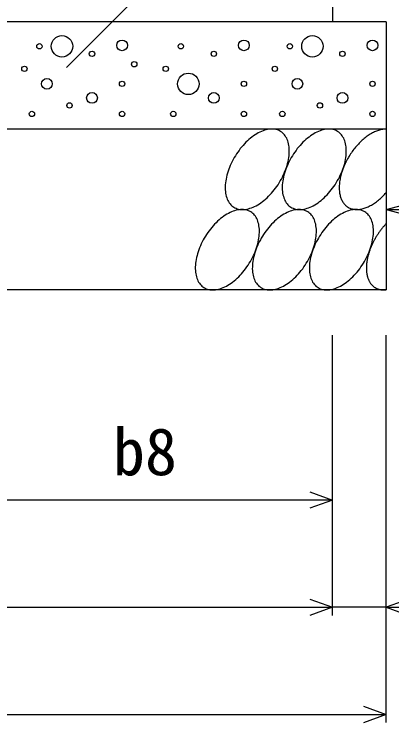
# Model space of a CAD drawing. Units: millimetres, scale not verified. Extents: x -25200 to 25200, y -8910 to 8910.
# Drawn here: x -20607 to -20254, y 140 to 801 of the extents above; entities that cross this region are included whole.
import ezdxf
from ezdxf.enums import TextEntityAlignment as Align

# ---------------------------------------------------------------- set-up
doc = ezdxf.new("R2010")
doc.units = ezdxf.units.MM
doc.header["$LTSCALE"] = 30
for name, color, linetype, lineweight in [('0-0_DIM', 7, 'Continuous', 25), ('0-2_HATCH', 6, 'Continuous', 25), ('0-5_OUTLINE', 3, 'Continuous', 25)]:
    doc.layers.add(name, color=color, linetype=linetype, lineweight=lineweight)
doc.styles.add('ＭＳ ゴシック', font='')
doc.styles.get('ＭＳ ゴシック').set_extended_font_data('MS Gothic')

msp = doc.modelspace()

# ---------------------------------------------------------------- linework, layer by layer
at = {"layer": '0-0_DIM'}
for p, q in [((-20194.85, 1114.21), (-20557.83, 751.24)), ((-20259.68, 618.73), (-20230.7, 626.49)), ((-20259.68, 618.73), (-19826.36, 618.73)), ((-20259.68, 618.73), (-20230.7, 610.96)), ((-20309.68, 240.3), (-20309.68, 501.67)), ((-20259.68, 140.3), (-20259.68, 501.67)), ((-20309.68, 347.8), (-20659.68, 347.8)), ((-21194.68, 247.8), (-20309.68, 247.8)), ((-20259.68, 247.8), (-20309.68, 247.8)), ((-20259.68, 247.8), (-20117.88, 247.8)), ((-21244.68, 147.8), (-20259.68, 147.8))]:
    msp.add_line(p, q, dxfattribs=at)
for points in [[(-20330.82, 355.49), (-20309.68, 347.8), (-20330.82, 340.1)], [(-20330.82, 255.49), (-20309.68, 247.8), (-20330.82, 240.1)], [(-20238.53, 255.49), (-20259.68, 247.8), (-20238.53, 240.1)], [(-20280.82, 155.49), (-20259.68, 147.8), (-20280.82, 140.1)]]:
    msp.add_lwpolyline(points, dxfattribs=at)
at = {"layer": '0-2_HATCH'}
for points in [[(-20358.18, 691.51), (-20359.18, 692.09), (-20360.28, 692.58), (-20361.38, 692.99), (-20362.58, 693.3), (-20363.78, 693.53), (-20364.98, 693.66), (-20366.28, 693.71), (-20367.58, 693.66), (-20368.98, 693.53), (-20370.38, 693.3), (-20371.78, 692.99), (-20373.18, 692.58), (-20374.58, 692.09), (-20376.08, 691.52), (-20377.48, 690.85), (-20378.98, 690.11), (-20380.48, 689.28), (-20381.88, 688.37), (-20383.38, 687.39), (-20384.88, 686.33), (-20386.28, 685.2), (-20387.68, 683.99), (-20389.08, 682.72), (-20390.48, 681.39), (-20391.88, 680), (-20393.18, 678.55), (-20394.48, 677.04), (-20395.78, 675.49), (-20396.98, 673.89), (-20398.18, 672.24), (-20399.28, 670.56), (-20400.38, 668.84), (-20401.48, 667.09), (-20402.48, 665.32), (-20403.38, 663.52), (-20404.28, 661.71), (-20405.08, 659.88), (-20405.88, 658.05), (-20406.58, 656.21)], [(-20350.78, 680), (-20351.08, 681.39), (-20351.48, 682.72), (-20351.98, 683.99), (-20352.48, 685.19), (-20353.18, 686.33), (-20353.78, 687.39), (-20354.58, 688.37), (-20355.38, 689.28), (-20356.28, 690.11), (-20357.18, 690.85), (-20358.18, 691.51)], [(-20304.98, 691.51), (-20305.98, 692.09), (-20307.08, 692.58), (-20308.18, 692.99), (-20309.38, 693.3), (-20310.58, 693.53), (-20311.78, 693.66), (-20313.08, 693.71), (-20314.38, 693.66), (-20315.78, 693.53), (-20317.18, 693.3), (-20318.58, 692.99), (-20319.98, 692.58), (-20321.38, 692.09), (-20322.88, 691.52), (-20324.28, 690.85), (-20325.78, 690.11), (-20327.28, 689.28), (-20328.68, 688.37), (-20330.18, 687.39), (-20331.68, 686.33), (-20333.08, 685.2), (-20334.48, 683.99), (-20335.88, 682.72), (-20337.28, 681.39), (-20338.68, 680), (-20339.98, 678.55), (-20341.28, 677.04), (-20342.58, 675.49), (-20343.78, 673.89), (-20344.98, 672.24), (-20346.08, 670.56), (-20347.18, 668.84), (-20348.28, 667.09), (-20349.28, 665.32), (-20350.18, 663.52), (-20351.08, 661.71), (-20351.88, 659.88), (-20352.68, 658.05), (-20353.38, 656.21)], [(-20297.48, 680), (-20297.88, 681.39), (-20298.28, 682.72), (-20298.78, 683.99), (-20299.28, 685.19), (-20299.98, 686.33), (-20300.58, 687.39), (-20301.38, 688.37), (-20302.18, 689.28), (-20303.08, 690.11), (-20303.98, 690.85), (-20304.98, 691.51)], [(-20259.68, 693.71), (-20260.58, 693.7), (-20261.38, 693.65), (-20262.28, 693.56), (-20263.18, 693.44), (-20264.08, 693.27), (-20264.98, 693.07), (-20265.88, 692.83), (-20266.88, 692.55), (-20267.78, 692.24), (-20268.78, 691.89), (-20269.68, 691.5), (-20270.68, 691.07), (-20271.58, 690.61), (-20272.58, 690.12), (-20273.48, 689.59), (-20274.48, 689.02), (-20275.48, 688.42), (-20276.38, 687.79), (-20277.38, 687.13), (-20278.28, 686.43), (-20279.28, 685.7), (-20280.18, 684.94), (-20281.08, 684.16), (-20281.98, 683.34), (-20282.98, 682.5), (-20283.88, 681.62), (-20284.78, 680.73), (-20285.58, 679.81), (-20286.48, 678.86), (-20287.38, 677.89), (-20288.18, 676.9), (-20288.98, 675.88), (-20289.88, 674.85), (-20290.68, 673.8), (-20291.38, 672.72), (-20292.18, 671.64), (-20292.88, 670.53), (-20293.68, 669.41), (-20294.38, 668.28)], [(-20383.88, 620.9), (-20382.38, 621.56), (-20380.88, 622.31), (-20379.48, 623.13), (-20377.98, 624.04), (-20376.48, 625.03), (-20375.08, 626.09), (-20373.68, 627.22), (-20372.18, 628.42), (-20370.78, 629.69), (-20369.38, 631.02), (-20368.08, 632.42), (-20366.68, 633.87), (-20365.38, 635.37), (-20364.18, 636.93), (-20362.88, 638.53), (-20361.78, 640.17), (-20360.58, 641.85), (-20359.48, 643.57), (-20358.48, 645.32), (-20357.48, 647.09), (-20356.48, 648.89), (-20355.68, 650.7), (-20354.78, 652.53), (-20354.08, 654.37), (-20353.38, 656.21), (-20352.68, 658.05), (-20352.18, 659.88), (-20351.68, 661.71), (-20351.18, 663.52), (-20350.88, 665.32), (-20350.58, 667.09), (-20350.28, 668.84), (-20350.18, 670.56), (-20350.08, 672.24), (-20350.08, 673.88), (-20350.08, 675.48), (-20350.28, 677.04), (-20350.48, 678.54), (-20350.78, 680)], [(-20330.68, 620.9), (-20329.18, 621.56), (-20327.68, 622.31), (-20326.28, 623.13), (-20324.78, 624.04), (-20323.28, 625.03), (-20321.88, 626.09), (-20320.38, 627.22), (-20318.98, 628.42), (-20317.58, 629.69), (-20316.18, 631.02), (-20314.88, 632.42), (-20313.48, 633.87), (-20312.18, 635.37), (-20310.98, 636.93), (-20309.68, 638.53), (-20308.58, 640.17), (-20307.38, 641.85), (-20306.28, 643.57), (-20305.28, 645.32), (-20304.28, 647.09), (-20303.28, 648.89), (-20302.48, 650.7), (-20301.58, 652.53), (-20300.88, 654.37), (-20300.18, 656.21), (-20299.48, 658.05), (-20298.98, 659.88), (-20298.38, 661.71), (-20297.98, 663.52), (-20297.58, 665.32), (-20297.28, 667.09), (-20297.08, 668.84), (-20296.98, 670.56), (-20296.88, 672.24), (-20296.88, 673.88), (-20296.88, 675.48), (-20297.08, 677.04), (-20297.28, 678.54), (-20297.48, 680)], [(-20294.38, 668.28), (-20294.98, 667.14), (-20295.68, 665.98), (-20296.28, 664.81), (-20296.88, 663.64), (-20297.48, 662.46), (-20298.08, 661.27), (-20298.58, 660.07), (-20299.08, 658.88), (-20299.58, 657.68), (-20300.08, 656.47), (-20300.48, 655.27), (-20300.88, 654.07), (-20301.28, 652.87), (-20301.58, 651.67), (-20301.88, 650.48), (-20302.18, 649.3), (-20302.48, 648.12), (-20302.68, 646.95), (-20302.88, 645.79), (-20303.08, 644.64), (-20303.18, 643.5), (-20303.28, 642.37), (-20303.38, 641.26), (-20303.38, 640.17), (-20303.48, 639.09), (-20303.38, 638.03), (-20303.38, 636.99), (-20303.28, 635.96), (-20303.18, 634.96), (-20303.08, 633.98), (-20302.88, 633.02), (-20302.68, 632.09), (-20302.48, 631.18), (-20302.18, 630.3), (-20301.88, 629.44), (-20301.58, 628.61), (-20301.28, 627.81), (-20300.88, 627.04), (-20300.48, 626.3)], [(-20406.58, 656.21), (-20407.18, 654.37), (-20407.78, 652.53), (-20408.28, 650.71), (-20408.68, 648.89), (-20409.08, 647.1), (-20409.38, 645.32), (-20409.58, 643.58), (-20409.78, 641.86), (-20409.88, 640.18), (-20409.88, 638.53), (-20409.78, 636.93), (-20409.68, 635.37), (-20409.48, 633.87), (-20409.18, 632.42), (-20408.88, 631.02), (-20408.38, 629.69), (-20407.98, 628.42), (-20407.38, 627.22), (-20406.78, 626.09), (-20406.08, 625.03), (-20405.38, 624.04), (-20404.58, 623.14), (-20403.68, 622.31), (-20402.78, 621.56), (-20401.78, 620.9), (-20400.78, 620.32), (-20399.68, 619.83), (-20398.58, 619.43), (-20397.38, 619.11), (-20396.18, 618.89), (-20394.88, 618.75), (-20393.58, 618.71), (-20392.28, 618.75), (-20390.98, 618.89), (-20389.58, 619.11), (-20388.18, 619.43), (-20386.78, 619.83), (-20385.28, 620.32), (-20383.88, 620.9)], [(-20353.38, 656.21), (-20353.98, 654.37), (-20354.58, 652.53), (-20355.08, 650.71), (-20355.48, 648.89), (-20355.88, 647.1), (-20356.18, 645.32), (-20356.38, 643.58), (-20356.58, 641.86), (-20356.68, 640.18), (-20356.68, 638.53), (-20356.58, 636.93), (-20356.48, 635.37), (-20356.28, 633.87), (-20355.98, 632.42), (-20355.58, 631.02), (-20355.18, 629.69), (-20354.68, 628.42), (-20354.18, 627.22), (-20353.58, 626.09), (-20352.88, 625.03), (-20352.18, 624.04), (-20351.28, 623.14), (-20350.48, 622.31), (-20349.58, 621.56), (-20348.58, 620.9), (-20347.58, 620.32), (-20346.48, 619.83), (-20345.28, 619.43), (-20344.18, 619.11), (-20342.98, 618.89), (-20341.68, 618.75), (-20340.38, 618.71), (-20339.08, 618.75), (-20337.68, 618.89), (-20336.38, 619.11), (-20334.98, 619.43), (-20333.48, 619.83), (-20332.08, 620.32), (-20330.68, 620.9)], [(-20269.68, 625.32), (-20268.78, 626.02), (-20267.78, 626.75), (-20266.88, 627.51), (-20265.88, 628.3), (-20264.98, 629.12), (-20264.08, 629.96), (-20263.18, 630.83), (-20262.28, 631.73), (-20261.38, 632.66), (-20260.58, 633.6), (-20259.68, 634.57)], [(-20300.48, 626.3), (-20300.08, 625.59), (-20299.58, 624.91), (-20299.08, 624.27), (-20298.58, 623.65), (-20298.08, 623.07), (-20297.48, 622.53), (-20296.88, 622.02), (-20296.28, 621.54), (-20295.68, 621.1), (-20294.98, 620.69), (-20294.38, 620.33), (-20293.68, 620), (-20292.88, 619.7), (-20292.18, 619.44), (-20291.38, 619.23), (-20290.68, 619.05), (-20289.88, 618.9), (-20288.98, 618.8), (-20288.18, 618.73), (-20287.38, 618.71), (-20286.48, 618.72), (-20285.58, 618.77), (-20284.78, 618.86), (-20283.88, 618.99), (-20282.98, 619.15), (-20281.98, 619.35), (-20281.08, 619.6), (-20280.18, 619.88), (-20279.28, 620.19), (-20278.28, 620.55), (-20277.38, 620.94), (-20276.38, 621.36), (-20275.48, 621.83), (-20274.48, 622.32), (-20273.48, 622.86), (-20272.58, 623.42), (-20271.58, 624.02), (-20270.68, 624.66), (-20269.68, 625.32)], [(-20385.98, 616.52), (-20387.08, 617.1), (-20388.18, 617.59), (-20389.28, 618), (-20390.48, 618.31), (-20391.68, 618.54), (-20392.88, 618.67), (-20394.18, 618.72), (-20395.48, 618.67), (-20396.88, 618.54), (-20398.28, 618.31), (-20399.68, 618), (-20401.08, 617.59), (-20402.48, 617.1), (-20403.98, 616.53), (-20405.38, 615.86), (-20406.88, 615.12), (-20408.38, 614.29), (-20409.78, 613.38), (-20411.28, 612.4), (-20412.68, 611.34), (-20414.18, 610.21), (-20415.58, 609), (-20416.98, 607.73), (-20418.38, 606.4), (-20419.78, 605.01), (-20421.08, 603.56), (-20422.38, 602.05), (-20423.68, 600.5), (-20424.88, 598.9), (-20426.08, 597.25), (-20427.18, 595.57), (-20428.28, 593.85), (-20429.38, 592.1), (-20430.38, 590.33), (-20431.28, 588.53), (-20432.18, 586.72), (-20432.98, 584.89), (-20433.78, 583.06), (-20434.48, 581.22)], [(-20378.58, 605), (-20378.98, 606.4), (-20379.38, 607.73), (-20379.88, 609), (-20380.38, 610.2), (-20381.08, 611.34), (-20381.68, 612.4), (-20382.48, 613.38), (-20383.28, 614.29), (-20384.18, 615.12), (-20385.08, 615.86), (-20385.98, 616.52)], [(-20332.78, 616.52), (-20333.88, 617.1), (-20334.98, 617.59), (-20336.08, 618), (-20337.18, 618.31), (-20338.48, 618.54), (-20339.68, 618.67), (-20340.98, 618.72), (-20342.28, 618.67), (-20343.68, 618.54), (-20345.08, 618.31), (-20346.48, 618), (-20347.88, 617.59), (-20349.28, 617.1), (-20350.78, 616.53), (-20352.18, 615.86), (-20353.68, 615.12), (-20355.18, 614.29), (-20356.58, 613.38), (-20358.08, 612.4), (-20359.48, 611.34), (-20360.98, 610.21), (-20362.38, 609), (-20363.78, 607.73), (-20365.18, 606.4), (-20366.58, 605.01), (-20367.88, 603.56), (-20369.18, 602.05), (-20370.48, 600.5), (-20371.68, 598.9), (-20372.88, 597.25), (-20373.98, 595.57), (-20375.08, 593.85), (-20376.18, 592.1), (-20377.08, 590.33), (-20378.08, 588.53), (-20378.98, 586.72), (-20379.78, 584.89), (-20380.58, 583.06), (-20381.28, 581.22)], [(-20325.38, 605), (-20325.78, 606.4), (-20326.18, 607.73), (-20326.68, 609), (-20327.18, 610.2), (-20327.78, 611.34), (-20328.48, 612.4), (-20329.28, 613.38), (-20330.08, 614.29), (-20330.88, 615.12), (-20331.88, 615.86), (-20332.78, 616.52)], [(-20279.58, 616.52), (-20280.68, 617.1), (-20281.68, 617.59), (-20282.88, 618), (-20283.98, 618.31), (-20285.28, 618.54), (-20286.48, 618.67), (-20287.78, 618.72), (-20289.08, 618.67), (-20290.48, 618.54), (-20291.78, 618.31), (-20293.18, 618), (-20294.68, 617.59), (-20296.08, 617.1), (-20297.58, 616.53), (-20298.98, 615.86), (-20300.48, 615.12), (-20301.88, 614.29), (-20303.38, 613.38), (-20304.88, 612.4), (-20306.28, 611.34), (-20307.78, 610.21), (-20309.18, 609), (-20310.58, 607.73), (-20311.98, 606.4), (-20313.38, 605.01), (-20314.68, 603.56), (-20315.98, 602.05), (-20317.18, 600.5), (-20318.48, 598.9), (-20319.68, 597.25), (-20320.78, 595.57), (-20321.88, 593.85), (-20322.88, 592.1), (-20323.88, 590.33), (-20324.88, 588.53), (-20325.78, 586.72), (-20326.58, 584.89), (-20327.28, 583.06), (-20328.08, 581.22)], [(-20272.18, 605), (-20272.58, 606.4), (-20272.98, 607.73), (-20273.48, 609), (-20273.98, 610.2), (-20274.58, 611.34), (-20275.28, 612.4), (-20276.08, 613.38), (-20276.88, 614.29), (-20277.68, 615.12), (-20278.68, 615.86), (-20279.58, 616.52)], [(-20411.78, 545.91), (-20410.28, 546.57), (-20408.78, 547.32), (-20407.38, 548.14), (-20405.88, 549.05), (-20404.38, 550.04), (-20402.98, 551.1), (-20401.48, 552.23), (-20400.08, 553.43), (-20398.68, 554.7), (-20397.28, 556.03), (-20395.98, 557.43), (-20394.58, 558.88), (-20393.28, 560.38), (-20392.08, 561.94), (-20390.78, 563.54), (-20389.68, 565.18), (-20388.48, 566.86), (-20387.38, 568.58), (-20386.38, 570.33), (-20385.38, 572.1), (-20384.38, 573.9), (-20383.58, 575.71), (-20382.68, 577.54), (-20381.98, 579.37), (-20381.28, 581.21), (-20380.58, 583.05), (-20380.08, 584.89), (-20379.48, 586.72), (-20379.08, 588.53), (-20378.68, 590.33), (-20378.38, 592.1), (-20378.18, 593.85), (-20378.08, 595.57), (-20377.98, 597.25), (-20377.98, 598.89), (-20377.98, 600.49), (-20378.18, 602.05), (-20378.38, 603.55), (-20378.58, 605)], [(-20358.48, 545.91), (-20357.08, 546.57), (-20355.58, 547.32), (-20354.18, 548.14), (-20352.68, 549.05), (-20351.18, 550.04), (-20349.78, 551.1), (-20348.28, 552.23), (-20346.88, 553.43), (-20345.48, 554.7), (-20344.08, 556.03), (-20342.78, 557.43), (-20341.38, 558.88), (-20340.08, 560.38), (-20338.88, 561.94), (-20337.58, 563.54), (-20336.38, 565.18), (-20335.28, 566.86), (-20334.18, 568.58), (-20333.18, 570.33), (-20332.18, 572.1), (-20331.18, 573.9), (-20330.28, 575.71), (-20329.48, 577.54), (-20328.78, 579.37), (-20328.08, 581.21), (-20327.38, 583.05), (-20326.78, 584.89), (-20326.28, 586.72), (-20325.88, 588.53), (-20325.48, 590.33), (-20325.18, 592.1), (-20324.98, 593.85), (-20324.88, 595.57), (-20324.78, 597.25), (-20324.78, 598.89), (-20324.78, 600.49), (-20324.98, 602.05), (-20325.18, 603.55), (-20325.38, 605)], [(-20305.28, 545.91), (-20303.88, 546.57), (-20302.38, 547.32), (-20300.88, 548.14), (-20299.48, 549.05), (-20297.98, 550.04), (-20296.58, 551.1), (-20295.08, 552.23), (-20293.68, 553.43), (-20292.28, 554.7), (-20290.88, 556.03), (-20289.48, 557.43), (-20288.18, 558.88), (-20286.88, 560.38), (-20285.58, 561.94), (-20284.38, 563.54), (-20283.18, 565.18), (-20282.08, 566.86), (-20280.98, 568.58), (-20279.98, 570.33), (-20278.98, 572.1), (-20277.98, 573.9), (-20277.08, 575.71), (-20276.28, 577.54), (-20275.48, 579.37), (-20274.78, 581.21), (-20274.18, 583.05), (-20273.58, 584.89), (-20273.08, 586.72), (-20272.68, 588.53), (-20272.28, 590.33), (-20271.98, 592.1), (-20271.78, 593.85), (-20271.58, 595.57), (-20271.58, 597.25), (-20271.48, 598.89), (-20271.58, 600.49), (-20271.68, 602.05), (-20271.88, 603.55), (-20272.18, 605)], [(-20259.68, 605.47), (-20260.18, 604.94), (-20260.68, 604.4), (-20261.18, 603.86), (-20261.68, 603.3), (-20262.18, 602.74), (-20262.68, 602.17), (-20263.18, 601.6), (-20263.58, 601.02), (-20264.08, 600.43), (-20264.58, 599.83), (-20264.98, 599.23), (-20265.48, 598.62), (-20265.88, 598.01), (-20266.38, 597.39), (-20266.78, 596.76), (-20267.18, 596.13), (-20267.58, 595.5), (-20268.08, 594.86), (-20268.48, 594.21), (-20268.88, 593.56), (-20269.28, 592.91), (-20269.58, 592.25), (-20269.98, 591.59), (-20270.38, 590.92), (-20270.78, 590.26), (-20271.08, 589.59), (-20271.48, 588.91), (-20271.78, 588.23), (-20272.18, 587.56), (-20272.48, 586.88), (-20272.78, 586.19), (-20273.08, 585.51), (-20273.38, 584.82), (-20273.68, 584.13), (-20273.98, 583.45), (-20274.28, 582.76), (-20274.48, 582.07), (-20274.78, 581.38), (-20274.98, 580.69)], [(-20434.48, 581.22), (-20435.08, 579.38), (-20435.68, 577.54), (-20436.18, 575.72), (-20436.58, 573.9), (-20436.98, 572.11), (-20437.28, 570.33), (-20437.48, 568.58), (-20437.68, 566.87), (-20437.78, 565.18), (-20437.78, 563.54), (-20437.68, 561.94), (-20437.58, 560.38), (-20437.38, 558.88), (-20437.08, 557.43), (-20436.68, 556.03), (-20436.28, 554.7), (-20435.78, 553.43), (-20435.28, 552.23), (-20434.68, 551.1), (-20433.98, 550.04), (-20433.18, 549.05), (-20432.38, 548.15), (-20431.58, 547.32), (-20430.68, 546.57), (-20429.68, 545.91), (-20428.58, 545.33), (-20427.58, 544.84), (-20426.38, 544.44), (-20425.28, 544.12), (-20424.08, 543.9), (-20422.78, 543.76), (-20421.48, 543.72), (-20420.18, 543.76), (-20418.78, 543.9), (-20417.48, 544.12), (-20416.08, 544.44), (-20414.58, 544.84), (-20413.18, 545.33), (-20411.78, 545.91)], [(-20381.28, 581.22), (-20381.88, 579.38), (-20382.48, 577.54), (-20382.98, 575.72), (-20383.38, 573.9), (-20383.78, 572.11), (-20384.08, 570.33), (-20384.28, 568.58), (-20384.48, 566.87), (-20384.48, 565.18), (-20384.58, 563.54), (-20384.48, 561.94), (-20384.38, 560.38), (-20384.18, 558.88), (-20383.88, 557.43), (-20383.48, 556.03), (-20383.08, 554.7), (-20382.58, 553.43), (-20382.08, 552.23), (-20381.48, 551.1), (-20380.78, 550.04), (-20379.98, 549.05), (-20379.18, 548.15), (-20378.38, 547.32), (-20377.38, 546.57), (-20376.48, 545.91), (-20375.38, 545.33), (-20374.38, 544.84), (-20373.18, 544.44), (-20372.08, 544.12), (-20370.78, 543.9), (-20369.58, 543.76), (-20368.28, 543.72), (-20366.98, 543.76), (-20365.58, 543.9), (-20364.28, 544.12), (-20362.88, 544.44), (-20361.38, 544.84), (-20359.98, 545.33), (-20358.48, 545.91)], [(-20328.08, 581.22), (-20328.68, 579.38), (-20329.28, 577.54), (-20329.78, 575.72), (-20330.18, 573.9), (-20330.58, 572.11), (-20330.88, 570.33), (-20331.08, 568.58), (-20331.18, 566.87), (-20331.28, 565.18), (-20331.28, 563.54), (-20331.28, 561.94), (-20331.18, 560.38), (-20330.88, 558.88), (-20330.68, 557.43), (-20330.28, 556.03), (-20329.88, 554.7), (-20329.38, 553.43), (-20328.88, 552.23), (-20328.28, 551.1), (-20327.58, 550.04), (-20326.78, 549.05), (-20325.98, 548.15), (-20325.18, 547.32), (-20324.18, 546.57), (-20323.28, 545.91), (-20322.18, 545.33), (-20321.18, 544.84), (-20319.98, 544.44), (-20318.88, 544.12), (-20317.58, 543.9), (-20316.38, 543.76), (-20315.08, 543.72), (-20313.78, 543.76), (-20312.38, 543.9), (-20310.98, 544.12), (-20309.58, 544.44), (-20308.18, 544.84), (-20306.78, 545.33), (-20305.28, 545.91)], [(-20274.98, 580.69), (-20275.28, 580), (-20275.48, 579.31), (-20275.68, 578.62), (-20275.88, 577.93), (-20276.08, 577.25), (-20276.28, 576.56), (-20276.48, 575.88), (-20276.68, 575.2), (-20276.88, 574.52), (-20276.98, 573.84), (-20277.18, 573.16), (-20277.28, 572.49), (-20277.38, 571.82), (-20277.48, 571.15), (-20277.58, 570.49), (-20277.68, 569.83), (-20277.78, 569.18), (-20277.88, 568.53), (-20277.98, 567.88), (-20277.98, 567.24), (-20278.08, 566.6), (-20278.08, 565.97), (-20278.08, 565.34), (-20278.08, 564.72), (-20278.08, 564.1), (-20278.08, 563.49), (-20278.08, 562.88), (-20278.08, 562.28), (-20278.08, 561.69), (-20277.98, 561.11), (-20277.98, 560.53), (-20277.88, 559.96), (-20277.78, 559.39), (-20277.68, 558.83), (-20277.58, 558.28), (-20277.48, 557.74), (-20277.38, 557.21), (-20277.28, 556.68), (-20277.18, 556.16)], [(-20277.18, 556.16), (-20276.98, 555.66), (-20276.88, 555.16), (-20276.68, 554.66), (-20276.48, 554.18), (-20276.28, 553.71), (-20276.08, 553.24), (-20275.88, 552.79), (-20275.68, 552.34), (-20275.48, 551.91), (-20275.28, 551.48), (-20274.98, 551.07), (-20274.78, 550.66), (-20274.48, 550.27), (-20274.28, 549.88), (-20273.98, 549.51), (-20273.68, 549.15), (-20273.38, 548.79), (-20273.08, 548.45), (-20272.78, 548.12), (-20272.48, 547.8), (-20272.18, 547.5), (-20271.78, 547.2), (-20271.48, 546.92), (-20271.08, 546.64), (-20270.78, 546.38), (-20270.38, 546.13), (-20269.98, 545.89), (-20269.58, 545.67), (-20269.28, 545.46), (-20268.88, 545.25), (-20268.48, 545.06), (-20268.08, 544.89), (-20267.58, 544.72), (-20267.18, 544.57), (-20266.78, 544.43), (-20266.38, 544.3), (-20265.88, 544.19), (-20265.48, 544.08), (-20264.98, 543.99)], [(-20264.98, 543.99), (-20264.58, 543.92), (-20264.08, 543.85), (-20263.58, 543.8), (-20263.18, 543.76), (-20262.68, 543.73), (-20262.18, 543.72), (-20261.68, 543.72), (-20261.18, 543.73), (-20260.68, 543.75), (-20260.18, 543.79), (-20259.68, 543.84)]]:
    msp.add_lwpolyline(points, dxfattribs=at)
for centre, radius in [((-20562.18, 770.91), 10), ((-20328.51, 770.91), 10), ((-20583.21, 770.91), 2.5), ((-20506.1, 771.78), 5), ((-20451.29, 770.91), 2.5), ((-20392.44, 771.78), 5), ((-20349.54, 770.91), 2.5), ((-20272.44, 771.78), 5), ((-20534.14, 763.9), 2.5), ((-20420.48, 763.9), 2.5), ((-20300.48, 763.9), 2.5), ((-20494.76, 754.21), 2.5), ((-20597.23, 749.89), 2.5), ((-20465.3, 749.89), 2.5), ((-20363.56, 749.89), 2.5), ((-20576.2, 735.89), 5), ((-20444.27, 735.89), 10), ((-20342.53, 735.89), 5), ((-20506.1, 735.89), 2.5), ((-20392.44, 735.89), 2.5), ((-20272.44, 735.89), 2.5), ((-20534.14, 722.76), 5), ((-20420.48, 722.76), 5), ((-20300.48, 722.76), 5), ((-20555.17, 715.75), 2.5), ((-20321.5, 715.75), 2.5), ((-20590.22, 707.87), 2.5), ((-20506.1, 707.87), 2.5), ((-20458.29, 707.87), 2.5), ((-20392.44, 707.87), 2.5), ((-20356.55, 707.87), 2.5), ((-20272.44, 707.87), 2.5)]:
    msp.add_circle(centre, radius, dxfattribs=at)
at = {"layer": '0-5_OUTLINE'}
for p, q in [((-20259.68, 793.73), (-21244.68, 793.73)), ((-20259.68, 793.73), (-20259.68, 543.73)), ((-20259.68, 693.73), (-21244.68, 693.73)), ((-20259.68, 543.73), (-21244.68, 543.73))]:
    msp.add_line(p, q, dxfattribs=at)
msp.add_lwpolyline([(-20659.68, 908.73), (-20309.68, 888.73), (-20309.68, 793.73)], dxfattribs=at)

# ---------------------------------------------------------------- texts
at = {"layer": '0-0_DIM', "style": 'ＭＳ ゴシック'}
msp.add_text('b8', height=43.99, dxfattribs=at).set_placement((-20514.68, 357.8), align=Align.BOTTOM_LEFT)

doc.saveas('drawing.dxf')
